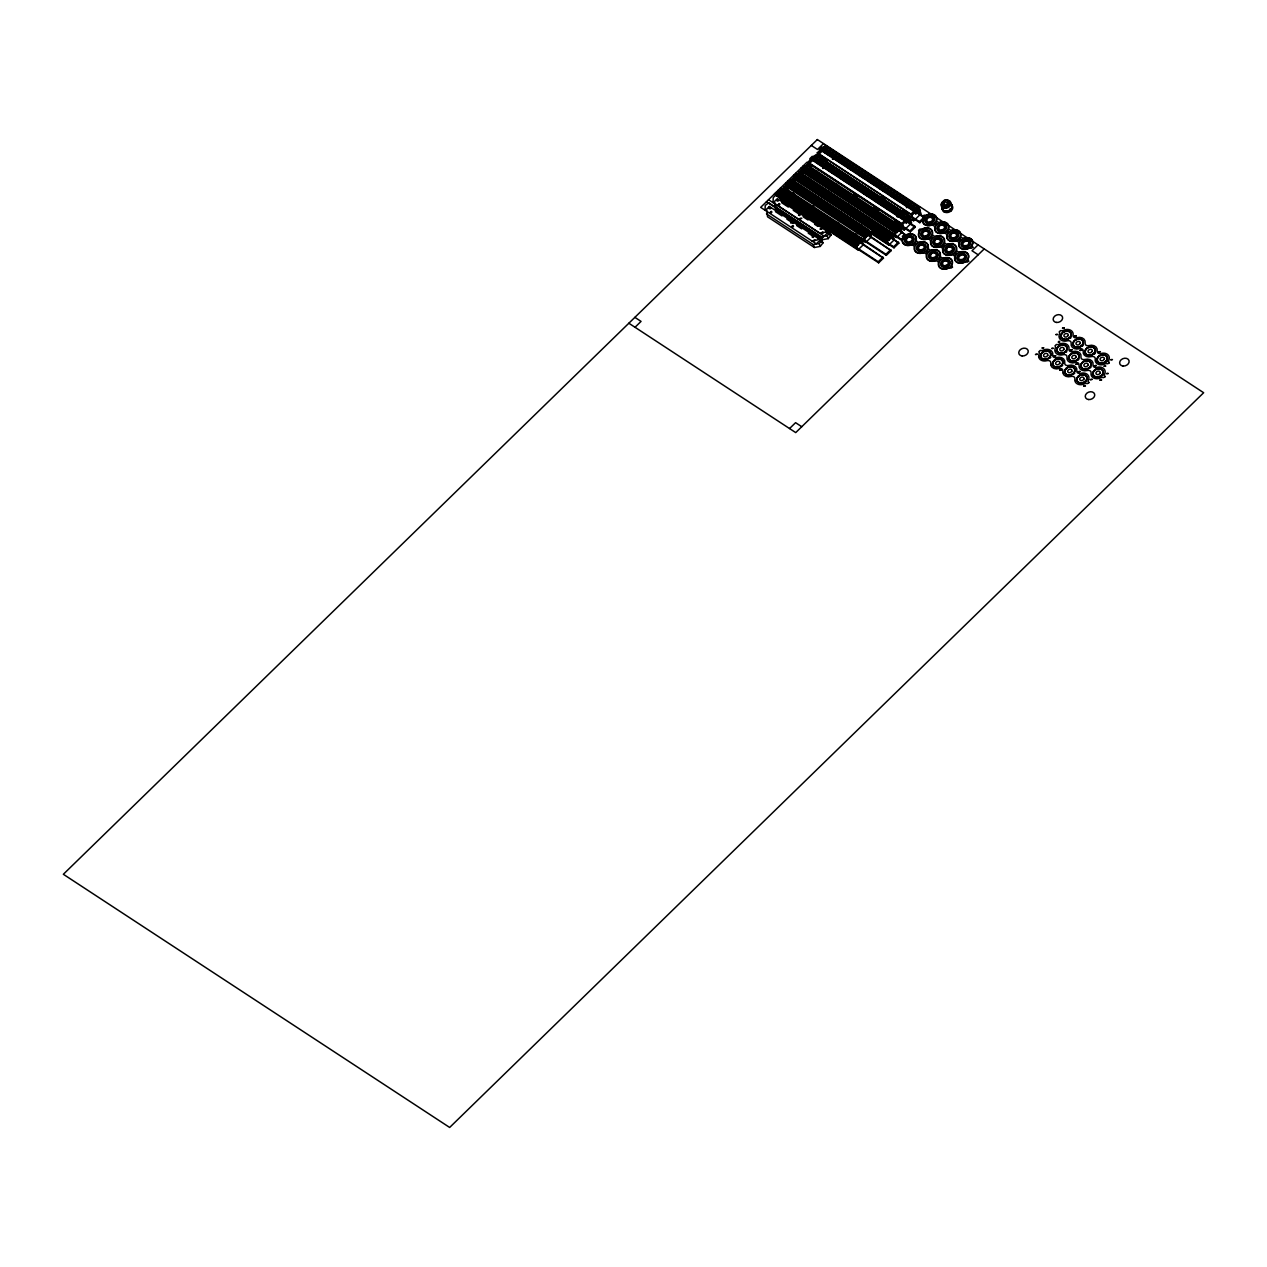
<?xml version="1.0" encoding="UTF-8"?>
<svg xmlns="http://www.w3.org/2000/svg" width="1267" height="1267" viewBox="0 0 1267 1267"><rect width="100%" height="100%" fill="white"/><g stroke="black" fill="none" stroke-linecap="round" stroke-linejoin="round"><path stroke-width="1.5" d="M800.76 185.758L802.059 186.914M802.106 186.835L800.855 185.536M804.83 213.474L806.145 214.661L804.941 213.284M808.441 178.267L809.756 179.423L808.504 178.045M812.527 205.967L813.842 207.17L812.638 205.792M822.188 199.996L820.873 198.729L822.14 200.075M826.987 162.588L825.625 161.4L826.939 162.667M830.17 230.071L831.485 231.275L830.281 229.897M837.867 222.58L839.182 223.784L837.915 222.422M840.94 212.096L842.238 213.252M842.286 213.173L840.987 211.874M845.722 174.688L847.021 175.828L845.818 174.466M848.621 204.605L849.919 205.745L848.684 204.383M847.797 241.617L849.112 242.821M849.143 242.741L847.892 241.443M856.302 197.066L857.616 198.254L856.413 196.876M855.478 234.078L856.793 235.329M856.84 235.25L855.589 233.952M862.368 226.334L861.053 225.051L862.32 226.413M865.804 187.754L867.119 189.005M867.166 188.926L865.915 187.627M881.103 238.418L882.418 239.574M882.45 239.495L881.167 238.212M885.902 201.01L887.201 202.166L885.997 200.788M888.785 230.879L890.099 232.083L888.864 230.721M896.482 223.388L897.796 224.592L896.593 223.214M905.968 214.091L907.299 215.327M907.33 215.247L906.079 213.949M765.062 210.227L765.236 205.428L768.689 202.815M823.027 242.821L820.256 246.416L814.396 247.493L767.549 216.8L766.63 209.103L769.338 206.458L821.871 240.888L823.027 242.821L819.733 240.682M831.009 235.044L828.238 238.639L822.378 239.701L775.531 209.007L774.612 201.31L777.336 198.666L829.869 233.096L831.009 235.044L826.084 231.813M775.531 209.007L775.657 205.808M822.758 167.877L824.659 167.434L823.059 168.479M906.443 207.155L908.36 206.949L906.554 207.677M782.468 191.444L860.135 243.153L782.879 192.521L784.273 188.672M790.165 183.953L867.832 235.662L790.576 185.014L791.97 181.165M885.681 238.053L888.991 240.223L890.97 238.291L798.258 177.523L799.667 173.674M801.425 170.411L896.688 232.732L898.667 230.8L805.955 170.031L807.348 166.183M812.575 160.371L905.303 221.139L906.174 223.467L908.17 221.535L815.457 160.766L816.851 156.918M822.077 151.106L914.79 211.874L915.677 214.218L917.672 212.286L824.96 151.517L826.353 147.669M859.739 242.076L861.544 239.305M867.42 234.585L869.225 231.813L871.221 237.056L865.789 242.345L863.809 237.103L865.155 235.773L787.9 185.14L786.538 186.455L788.533 191.966L807.76 204.573M890.97 238.291L892.38 234.443M898.667 230.8L900.061 226.951M908.17 221.535L908.328 218.89L815.615 158.122M917.672 212.286L917.831 209.625L825.118 148.873M946.956 202.087C950.757 199.315 945.926 203.116 948.809 202.926C949.284 204.082 948.682 202.023 947.764 201.279C948.476 199.046 940.557 199.806 944.564 202.609M635.02 327.282L641.054 321.406L634.878 317.352M823.518 143.599L817.484 149.474L811.308 145.42M828.301 228.852L825.767 232.067L819.907 233.144L773.06 202.451L773.234 197.636L780.773 190.018L784.067 192.172M869.32 235.519L891.16 250.628L886.346 255.332L784.035 188.276L783.624 187.231L788.454 182.527L791.764 184.681M891.857 237.753L898.857 243.121L894.027 247.825L791.717 180.785L791.321 179.724L796.151 175.02L799.445 177.19M899.554 230.261L906.538 235.63L901.724 240.334L799.414 173.278L799.018 172.233L803.832 167.529L807.142 169.699M807.998 164.916L807.602 163.855L812.432 159.151L812.828 160.212L807.998 164.916L811.308 167.07M902.785 202.894L821.935 149.902L822.331 150.947L817.5 155.651L817.104 154.606L826.464 146.022M778.35 192.647L783.782 187.358M786.047 185.156L791.479 179.866M793.728 177.649L799.16 172.36M801.425 170.158L806.857 164.868M809.122 162.667L816.36 155.619M818.625 153.402L825.862 146.354M861.623 243.011L883.479 258.12L878.649 262.823L776.338 195.767L781.169 191.064L780.773 190.018M784.035 188.276L788.85 183.572L788.454 182.527M791.717 180.785L796.547 176.081L796.151 175.02M799.414 173.278L804.228 168.59L803.832 167.529M778.35 192.885L858.155 245.085L857.474 243.264L780.203 192.632L778.857 193.962L780.836 199.204M888.991 240.223L888.31 238.402L795.581 177.649L794.235 178.964L796.214 184.459L822.616 201.77M896.688 232.732L895.991 230.911L803.278 170.158L801.916 171.473L803.912 176.968L808.853 180.215M782.879 192.521L780.9 194.453L780.203 192.632M790.576 185.014L788.581 186.962L787.9 185.14M798.258 177.523L796.278 179.455L795.581 177.649M805.955 170.031L803.959 171.964L803.278 170.158M766.456 213.901L813.303 244.61L819.163 243.533L821.871 240.888M774.454 206.125L821.285 236.818L827.161 235.741L829.869 233.096M855.621 243.28L861.037 237.99M863.302 235.789L868.734 230.499M857.474 243.264L856.112 244.594L858.092 249.837L863.524 244.547L861.544 239.051M886.457 238.418L891.873 233.128M894.138 230.927L899.57 225.637M901.835 223.435L909.072 216.372M911.337 214.171L918.575 207.123M905.303 221.139L902.199 224.402L906.538 220.854M914.79 211.874L911.622 214.962L913.808 220.727L921.046 213.68L919.066 208.184L826.654 147.621M888.31 238.402L886.948 239.732L888.927 244.974L894.359 239.685L892.364 234.189M895.991 230.911L894.645 232.241L896.624 237.483L902.056 232.194L900.061 226.698L807.649 166.135M878.649 262.823L878.253 261.762L883.083 257.074M886.346 255.332L885.95 254.271L890.764 249.567M894.027 247.825L893.631 246.78L898.461 242.076M901.724 240.334L901.328 239.289L906.143 234.585M914.742 226.207L915.138 227.252L910.308 231.956L909.912 230.911L914.742 226.207L811.355 158.47L807.76 162.461L902.152 224.37L904.305 229.992L911.543 222.944L909.563 217.433L817.152 156.886M924.245 216.958L924.641 218.003L919.81 222.707L919.414 221.646L924.245 216.958L917.641 212.618M944.612 203.464A2.217 1.71 -20.7 0 0 944.01 204.62C942.917 208.216 947.431 201.96 949.331 204.32C947.399 205.492 945.673 208.073 944.058 205.27A2.217 1.71 -20.7 0 0 946.892 206.03L948.207 204.747A2.217 1.71 -20.7 0 0 946.987 202.736M789.547 428.547L795.581 422.671L801.758 426.726M978.045 244.864L972.011 250.739L978.187 254.794M984.221 248.918L795.724 432.601L628.844 323.228M881.198 233.793L880.993 232.384L879.916 233.746M811.909 240.936L817.769 239.859L820.303 236.644M833.148 159.357L833.844 157.852L832.34 159.008M945.8 200.994L945.325 202.102M942.458 209.578L942.886 210.607L941.967 208.263M822.22 150.646L819.321 149.443L821.76 147.067L918.496 210.465L916.057 212.84L914.014 210.813M812.717 159.911L809.819 158.708L812.258 156.332L908.993 219.729L906.554 222.105L904.511 220.078M917.498 209.023L920.396 210.227L919.62 212.365L916.722 211.161M908.011 218.288L910.894 219.492L910.118 221.614L907.235 220.41M776.338 195.767L775.942 194.722L776.671 195.023M941.777 206.917L941.634 206.838A5.1 3.944 -20.7 0 0 941.919 207.63L942.49 209.134M910.72 214.519L918.86 206.569M826.163 146.307L918.559 206.869M826.005 149.094L917.15 208.849M824.548 150.44L917.26 211.209M825.229 151.232L916.374 210.971M906.095 205.048L914.346 210.465M822.568 150.836L913.713 210.575M822.331 150.947L828.935 155.271M835.539 159.594L840.48 162.841M847.085 167.165L852.042 170.411M858.63 174.735L863.587 177.982M868.529 181.229L873.486 184.475M880.09 188.799L885.031 192.046M891.635 196.369L899.887 201.786M918.037 213.68L924.641 218.003M818.625 153.655L911.021 214.218M817.104 154.606L827.003 161.083M881.468 196.781L884.762 198.935M902.912 210.845L907.869 214.075M912.826 217.322L919.414 221.646M911.559 217.29L919.81 222.707M816.661 155.572L909.072 216.134M826.052 163.459L834.304 168.875M837.598 171.029L855.748 182.923M860.705 186.17L867.309 190.493M870.603 192.663L903.609 214.297M906.903 216.451L913.507 220.775L911.321 215.01M816.502 158.359L907.647 218.098M815.045 159.705L907.758 220.458M815.726 160.497L906.887 220.236M813.066 160.085L904.21 219.825M817.785 163.459L822.726 166.69M829.331 171.029L834.288 174.26M840.876 178.599L849.128 184M862.336 192.647L867.293 195.894M873.882 200.218L882.133 205.634M885.443 207.788L888.737 209.958M898.636 216.451L903.593 219.682M908.534 222.929L915.138 227.252M809.122 162.92L901.534 223.483M807.602 163.855L810.912 166.025M853.815 194.136L857.11 196.306M873.612 207.123L878.569 210.37M895.072 221.171L909.912 230.911M900.409 225.478L910.308 231.956M807.158 164.821L899.57 225.383M816.55 172.724L811.593 169.477L809.423 163.696M819.844 174.878L849.555 194.358M854.496 197.589L904.004 230.04L901.819 224.259M806.113 167.387L898.826 228.139M803.23 165.898L899.032 228.678M805.543 168.954L898.255 229.723M899.95 231.307L906.538 235.63M801.235 167.83L897.036 230.61M801.932 171.726L894.328 232.289L896.323 237.531L879.821 226.714M799.477 172.312L891.873 232.875M799.018 172.233L901.328 239.289M812.163 182.385L841.858 201.849M845.168 204.003L874.863 223.467M798.432 174.878L891.144 235.646M795.533 173.389L891.334 236.169M797.862 176.446L890.574 237.214M892.253 238.798L898.857 243.121M793.554 175.321L889.355 238.101M802.898 183.794L806.208 185.964M826.068 198.998L832.704 203.338M837.661 206.584L840.971 208.754M849.254 214.186L854.227 217.433M860.847 221.773L865.804 225.035M872.44 229.375L877.398 232.621M793.744 177.903L886.14 238.465M794.235 179.217L886.647 239.78L888.626 245.022L837.471 211.51M791.78 179.819L868.734 230.246M791.321 179.724L893.631 246.78M825.926 203.939L834.177 209.34M790.735 182.369L868.006 233.001M787.836 180.88L868.196 233.54L866.216 235.472L785.857 182.812M869.716 236.565L891.16 250.628M786.047 185.394L865.852 237.594L865.155 235.773M786.538 186.708L863.492 237.151L865.488 242.393L859.074 238.196M783.624 187.231L885.95 254.271M812.575 207.725L818.989 211.922M822.188 214.028L827.003 217.18M828.602 218.225L855.858 236.09M783.054 189.86L860.309 240.508M780.155 188.371L860.499 241.031L858.519 242.963L778.16 190.303M781.169 191.064L784.463 193.233M862.019 244.056L883.479 258.12M776.513 191.919L832.134 228.377L816.296 243.818L760.675 207.36L806.968 162.239L902.769 225.035L886.536 240.857L872.044 231.354L856.46 246.542L775.151 193.249M777.004 195.197L828 228.614M775.942 194.722L878.253 261.762M774.39 193.978L830.028 230.436M781.755 202.752L788.327 207.059M793.253 210.29L799.825 214.598M803.104 216.752L808.029 219.983M814.602 224.275L817.88 226.429M827.43 233.176L830.709 235.329M768.515 199.711L824.136 236.169M769.006 202.989L820.002 236.406M766.408 201.77L822.03 238.228M775.404 211.621L781.977 215.928M786.902 219.159L793.475 223.467M796.753 225.605L801.678 228.836M808.251 233.144L811.529 235.298M825.704 148.857L823.661 146.829L822.885 148.968L824.928 150.995M816.201 158.122L814.158 156.094L813.382 158.217L815.425 160.26M943.978 204.684C940.51 205.555 945.8 202.894 944.058 205.27M951.279 208.897L950.773 211.177L949.965 208.865M948.207 204.747L948.619 205.84M946.892 206.03L947.304 207.123M943.487 210.496L943.978 211.811M869.225 231.56L871.205 236.802M818.91 154.194L821.095 159.975M818.925 154.447L821.095 160.212M809.407 163.459L811.593 169.224M827.161 235.741L828.238 238.639M821.285 236.818L822.378 239.701M819.163 243.533L820.256 246.416M813.303 244.61L814.396 247.493M769.338 206.458L770.178 208.691M949.569 203.116A5.1 3.944 -20.7 0 1 951.469 208.279A5.1 3.944 -20.7 0 1 944.865 210.908A5.1 3.944 -20.7 0 1 942.6 205.887M949.648 202.942A5.321 4.118 -20.7 0 1 951.66 208.342A5.321 4.118 -20.7 0 1 944.739 211.066A5.321 4.118 -20.7 0 1 942.442 205.792M950.852 204.557A5.321 4.118 -20.7 0 1 951.865 210.1A5.321 4.118 -20.7 0 1 944.992 212.302A5.321 4.118 -20.7 0 1 942.933 207.107M910.023 241.728C914.061 240.603 912.097 235.995 908.376 237.293C905.541 238.117 905.541 243.454 910.023 241.728M922.075 249.615C926.177 248.459 924.039 243.882 920.428 245.196C917.482 246.194 917.656 251.309 922.075 249.615M926.24 235.741C930.326 234.664 928.046 229.802 924.593 231.37C921.6 232.241 921.869 237.483 926.24 235.741M930.406 221.868C934.523 220.775 932.259 215.96 928.774 217.56C925.813 218.32 926.066 223.594 930.406 221.868M934.127 257.518C937.96 256.377 936.329 252.212 932.655 252.751C929.788 254.144 929.44 259.07 934.127 257.518M938.293 243.644C943.234 241.649 938.879 237.357 935.094 239.748A3.896 3.025 -20.7 0 1 941.27 240.413A3.896 3.025 -20.7 0 1 936.424 244.721A3.896 3.025 -20.7 0 1 934.998 239.685C934.302 242.377 934.698 244.864 938.293 243.644M942.458 229.77C947.241 227.822 943.329 223.356 939.243 225.874A3.896 3.025 -20.7 0 1 945.435 226.54A3.896 3.025 -20.7 0 1 940.573 230.847A3.896 3.025 -20.7 0 1 939.148 225.811C938.514 228.377 938.704 231.022 942.458 229.77M946.196 265.421C951.137 263.267 946.687 259.228 942.981 261.525A3.896 3.025 -20.7 0 1 949.157 262.19A3.896 3.025 -20.7 0 1 944.311 266.498A3.896 3.025 -20.7 0 1 942.886 261.461C942.22 263.995 942.505 266.672 946.196 265.421M950.345 251.547C955.286 249.346 950.899 245.307 947.146 247.651A3.896 3.025 -20.7 0 1 953.322 248.316A3.896 3.025 -20.7 0 1 948.476 252.624A3.896 3.025 -20.7 0 1 947.051 247.588C946.401 250.09 946.56 252.798 950.345 251.547M954.51 237.673C959.293 235.694 955.366 231.418 951.295 233.777A3.896 3.025 -20.7 0 1 957.488 234.443A3.896 3.025 -20.7 0 1 952.626 238.75A3.896 3.025 -20.7 0 1 951.2 233.714C950.456 236.264 950.852 238.94 954.51 237.673M962.397 259.434C964.884 259.402 963.633 257.502 965.248 256.203A3.896 3.025 -20.7 0 1 960.529 260.527A3.896 3.025 -20.7 0 1 959.103 255.491A3.896 3.025 -20.7 0 1 965.375 256.219C960.909 251.61 954.431 260.875 962.397 259.434M966.563 245.56C969.002 245.513 967.814 243.628 969.413 242.33A3.896 3.025 -20.7 0 1 964.678 246.637A3.896 3.025 -20.7 0 1 963.253 241.601A3.896 3.025 -20.7 0 1 969.54 242.345C965.28 237.784 958.39 246.859 966.563 245.56M952.467 267.179L950.915 268.161A3.373 2.613 -20.7 0 0 948.064 268.382A7.269 5.622 -20.7 0 1 941.048 268.509A7.269 5.622 -20.7 0 1 938.451 263.488A3.373 2.613 -20.7 0 0 934.634 260.986A7.269 5.622 -20.7 0 1 926.399 255.601A3.373 2.613 -20.7 0 0 922.582 253.099A7.269 5.622 -20.7 0 1 914.346 247.698A3.373 2.613 -20.7 0 0 910.53 245.196A7.269 5.622 -20.7 0 1 903.862 244.151A7.269 5.622 -20.7 0 1 902.642 238.624A3.373 2.613 -20.7 0 0 902.373 236.343L903.767 234.965A3.373 2.613 -20.7 0 0 906.618 234.712A7.269 5.622 -20.7 0 1 913.681 234.538A7.269 5.622 -20.7 0 1 916.294 239.574A3.373 2.613 -20.7 0 0 920.111 242.076A7.269 5.622 -20.7 0 1 928.347 247.477A3.373 2.613 -20.7 0 0 932.164 249.979A7.269 5.622 -20.7 0 1 940.399 255.38A3.373 2.613 -20.7 0 0 944.216 257.882A7.269 5.622 -20.7 0 1 950.915 258.943A7.269 5.622 -20.7 0 1 952.071 264.502A3.373 2.613 -20.7 0 0 952.325 266.799L952.467 267.242M968.685 261.208L967.133 262.174A3.373 2.613 -20.7 0 0 964.282 262.412A7.269 5.622 -20.7 0 1 957.25 262.538A7.269 5.622 -20.7 0 1 954.669 257.518A3.373 2.613 -20.7 0 0 950.852 255.015A7.269 5.622 -20.7 0 1 942.616 249.615A3.373 2.613 -20.7 0 0 938.799 247.113A7.269 5.622 -20.7 0 1 930.564 241.728A3.373 2.613 -20.7 0 0 926.747 239.225A7.269 5.622 -20.7 0 1 920.08 238.164A7.269 5.622 -20.7 0 1 918.86 232.637A3.373 2.613 -20.7 0 0 918.575 230.356L919.969 228.994A3.373 2.613 -20.7 0 0 922.835 228.741A7.269 5.622 -20.7 0 1 929.883 228.567A7.269 5.622 -20.7 0 1 932.512 233.603A3.373 2.613 -20.7 0 0 936.329 236.105A7.269 5.622 -20.7 0 1 944.564 241.506A3.373 2.613 -20.7 0 0 948.381 243.993A7.269 5.622 -20.7 0 1 956.617 249.393A3.373 2.613 -20.7 0 0 960.434 251.895A7.269 5.622 -20.7 0 1 967.117 252.972A7.269 5.622 -20.7 0 1 968.289 258.531A3.373 2.613 -20.7 0 0 968.542 260.812L968.685 261.208M972.85 247.334L971.282 248.3A3.373 2.613 -20.7 0 0 968.431 248.538A7.269 5.622 -20.7 0 1 961.415 248.665A7.269 5.622 -20.7 0 1 958.818 243.644A3.373 2.613 -20.7 0 0 955.001 241.142A7.269 5.622 -20.7 0 1 946.766 235.741A3.373 2.613 -20.7 0 0 942.949 233.239A7.269 5.622 -20.7 0 1 934.713 227.838A3.373 2.613 -20.7 0 0 930.897 225.336A7.269 5.622 -20.7 0 1 924.229 224.291A7.269 5.622 -20.7 0 1 923.025 218.763A3.373 2.613 -20.7 0 0 922.74 216.483L924.134 215.121A3.373 2.613 -20.7 0 0 926.985 214.867A7.269 5.622 -20.7 0 1 934.048 214.693A7.269 5.622 -20.7 0 1 936.661 219.729A3.373 2.613 -20.7 0 0 940.478 222.232A7.269 5.622 -20.7 0 1 948.714 227.617A3.373 2.613 -20.7 0 0 952.531 230.119A7.269 5.622 -20.7 0 1 960.766 235.519A3.373 2.613 -20.7 0 0 964.583 238.022A7.269 5.622 -20.7 0 1 971.282 239.099A7.269 5.622 -20.7 0 1 972.438 244.658A3.373 2.613 -20.7 0 0 972.692 246.938L972.85 247.334M1088.891 382.65L1087.339 383.616A3.373 2.613 -20.7 0 0 1084.489 383.838A7.269 5.622 -20.7 0 1 1077.457 383.98A7.269 5.622 -20.7 0 1 1074.875 378.96A3.373 2.613 -20.7 0 0 1071.058 376.457A7.269 5.622 -20.7 0 1 1062.823 371.057A3.373 2.613 -20.7 0 0 1059.006 368.554A7.269 5.622 -20.7 0 1 1050.771 363.154A3.373 2.613 -20.7 0 0 1046.954 360.652A7.269 5.622 -20.7 0 1 1040.286 359.606A7.269 5.622 -20.7 0 1 1039.067 354.079A3.373 2.613 -20.7 0 0 1038.797 351.798L1040.191 350.436A3.373 2.613 -20.7 0 0 1043.042 350.183A7.269 5.622 -20.7 0 1 1050.09 350.009A7.269 5.622 -20.7 0 1 1052.719 355.045A3.373 2.613 -20.7 0 0 1056.535 357.547A7.269 5.622 -20.7 0 1 1064.771 362.932A3.373 2.613 -20.7 0 0 1068.588 365.434A7.269 5.622 -20.7 0 1 1076.823 370.835A3.373 2.613 -20.7 0 0 1080.64 373.337A7.269 5.622 -20.7 0 1 1087.324 374.399A7.269 5.622 -20.7 0 1 1088.496 379.973A3.373 2.613 -20.7 0 0 1088.749 382.254L1088.891 382.713M1105.109 376.663L1103.557 377.645A3.373 2.613 -20.7 0 0 1100.69 377.867A7.269 5.622 -20.7 0 1 1093.674 377.994A7.269 5.622 -20.7 0 1 1091.077 372.973A3.373 2.613 -20.7 0 0 1087.26 370.487A7.269 5.622 -20.7 0 1 1079.025 365.086A3.373 2.613 -20.7 0 0 1075.208 362.584A7.269 5.622 -20.7 0 1 1066.972 357.183A3.373 2.613 -20.7 0 0 1063.156 354.681A7.269 5.622 -20.7 0 1 1056.488 353.636A7.269 5.622 -20.7 0 1 1055.284 348.108A3.373 2.613 -20.7 0 0 1054.999 345.828L1056.393 344.45A3.373 2.613 -20.7 0 0 1059.26 344.212A7.269 5.622 -20.7 0 1 1066.307 344.022A7.269 5.622 -20.7 0 1 1068.936 349.058A3.373 2.613 -20.7 0 0 1072.753 351.561A7.269 5.622 -20.7 0 1 1080.989 356.961A3.373 2.613 -20.7 0 0 1084.805 359.464A7.269 5.622 -20.7 0 1 1093.041 364.864A3.373 2.613 -20.7 0 0 1096.858 367.367A7.269 5.622 -20.7 0 1 1103.541 368.428A7.269 5.622 -20.7 0 1 1104.713 373.987A3.373 2.613 -20.7 0 0 1104.951 376.283L1105.109 376.727M1109.258 362.79L1107.706 363.772A3.373 2.613 -20.7 0 0 1104.856 363.993A7.269 5.622 -20.7 0 1 1097.84 364.12A7.269 5.622 -20.7 0 1 1095.242 359.099A3.373 2.613 -20.7 0 0 1091.425 356.597A7.269 5.622 -20.7 0 1 1083.19 351.212A3.373 2.613 -20.7 0 0 1079.373 348.71A7.269 5.622 -20.7 0 1 1071.138 343.309A3.373 2.613 -20.7 0 0 1067.321 340.807A7.269 5.622 -20.7 0 1 1060.653 339.762A7.269 5.622 -20.7 0 1 1059.45 334.235A3.373 2.613 -20.7 0 0 1059.164 331.954L1060.558 330.576A3.373 2.613 -20.7 0 0 1063.409 330.323A7.269 5.622 -20.7 0 1 1070.472 330.149A7.269 5.622 -20.7 0 1 1073.086 335.185A3.373 2.613 -20.7 0 0 1076.902 337.687A7.269 5.622 -20.7 0 1 1085.138 343.088A3.373 2.613 -20.7 0 0 1088.955 345.59A7.269 5.622 -20.7 0 1 1097.19 350.991A3.373 2.613 -20.7 0 0 1101.007 353.493A7.269 5.622 -20.7 0 1 1107.706 354.554A7.269 5.622 -20.7 0 1 1108.863 360.113A3.373 2.613 -20.7 0 0 1109.116 362.41L1109.258 362.853M941.729 202.799C944.992 205.206 943.804 200.915 941.729 202.752M942.268 204.24L943.218 203.749L942.331 204.256M1046.241 350.595L1047.967 350.389L1046.241 350.531M1058.293 358.498L1060.004 358.213L1058.309 358.434M1062.459 344.624L1064.169 344.339L1062.459 344.624M1066.608 330.75L1068.334 330.465L1066.608 330.75M1070.346 366.401L1072.056 366.115L1070.346 366.401M1074.511 352.527L1076.221 352.242L1074.511 352.527M1078.66 338.637L1080.387 338.368L1078.66 338.637M1082.398 374.288L1084.124 374.018L1082.398 374.288M1086.563 360.414L1088.274 360.129L1086.563 360.414M1090.713 346.54L1092.439 346.255L1090.729 346.477M1098.616 368.317L1100.326 368.032L1098.616 368.254M1102.765 354.443L1104.491 354.158L1102.781 354.38M914.014 243.787C917.039 246.97 916.659 239.811 914.03 243.644M926.066 251.69C928.917 254.92 929.012 247.809 926.098 251.547M930.231 237.816C933.13 240.999 933.177 233.904 930.247 237.658M934.381 223.942C937.517 227.062 937.057 219.951 934.397 223.863M938.118 259.592C940.89 262.855 941.207 255.649 938.15 259.434M942.284 245.719C945.182 248.95 945.166 241.696 942.284 245.64M946.433 231.845C949.743 234.902 948.761 227.854 946.449 231.766M954.336 253.622C957.377 256.805 956.933 249.662 954.336 253.543M958.486 239.732C961.811 242.789 960.893 235.741 958.501 239.669M785.366 200.629L786.68 201.896L785.429 200.534M793.047 193.138L794.361 194.405L793.047 193.138M816.122 170.649L817.437 171.932L816.122 170.649M828.523 191.317L829.837 192.584L828.602 191.222M836.204 183.81L837.535 185.093L836.204 183.81M868.703 217.639L870.017 218.922L868.766 217.544M876.384 210.148L877.698 211.415L876.384 210.148M768.974 208.532L770.779 208.326L769.006 208.374M770.352 212.207C772.553 214.44 772.078 209.403 770.352 212.207M776.956 200.74L778.762 200.534L776.972 200.661M778.35 204.415C780.551 206.648 780.108 201.627 778.35 204.415M789.008 196.496C791.606 198.776 790.64 193.55 789.008 196.496M790.196 199.616C792.366 202.102 792.413 196.528 790.196 199.616M790.608 222.707L792.413 222.501L790.608 222.628M791.986 226.381C794.266 228.598 793.665 223.53 791.986 226.381M796.705 189.005C798.859 191.46 798.859 186.027 796.705 189.005M797.877 192.125C799.952 194.58 800.158 189.306 797.893 192.046M798.59 214.915C800.538 217.275 800.744 212.032 798.59 214.915M799.984 218.589L801.789 218.399L800 218.51M804.387 181.498C806.683 183.953 806.319 178.568 804.387 181.498M805.574 184.634C807.76 187.104 807.649 181.593 805.574 184.634M812.084 174.007C814.127 176.477 814.364 171.124 812.099 173.927M813.256 177.142C815.441 179.566 815.505 174.149 813.256 177.142M812.242 236.881C814.364 239.178 813.984 234.062 812.242 236.881M817.199 152.943L911.654 215.121L916.041 211.605L820.842 149.221L817.199 152.943M813.62 240.556L815.425 240.366L813.636 240.477M821.586 164.758C823.534 167.276 823.93 161.875 821.602 164.662M820.224 229.089L822.03 228.899L820.24 229.01M821.618 232.764C823.867 234.965 823.376 229.976 821.618 232.764M831.073 155.493C833.179 157.9 833.243 152.816 831.12 155.334M845.247 233.35C847.861 235.63 846.879 230.404 845.247 233.35M846.435 236.486C849.033 238.782 848.082 233.524 846.435 236.486M852.944 225.859C855.098 228.329 855.114 222.913 852.944 225.859M854.132 228.994C856.492 231.386 856.001 226.017 854.132 228.994M878.554 230.119C881.008 232.399 880.343 227.316 878.601 229.945M886.251 222.628C888.357 225.13 888.515 219.603 886.251 222.628M887.438 225.748C889.767 228.123 889.291 222.897 887.454 225.669M895.753 213.363C898.271 215.643 897.543 210.401 895.753 213.363M896.941 216.483C899.348 218.858 898.794 213.426 896.941 216.483M905.256 204.098C907.061 206.695 907.869 201.136 905.272 204.019M910.498 216.784L907.568 219.856L812.385 157.472L816.027 154.669L910.498 216.784M919.985 207.535L917.07 210.591L821.871 148.223L825.53 145.404L919.985 207.535M1035.535 354.491L1037.245 354.237L1035.535 354.491M1042.155 348.045L1043.881 347.855L1042.171 347.966M1048.87 357.832L1050.596 357.579L1048.87 357.832M1051.753 348.52L1053.463 348.33L1051.784 348.377M1054.207 355.932L1055.934 355.758L1054.223 355.869M1055.902 334.646L1057.628 334.456L1055.934 334.488M1058.373 342.058C1060.732 344.07 1059.624 339.398 1058.373 342.058M1059.64 370.297L1061.366 370.107L1059.671 370.138M1062.522 328.185L1064.248 327.931L1062.522 328.185M1060.922 365.735L1062.649 365.545L1060.954 365.593M1065.088 351.862L1066.814 351.672L1065.119 351.719M1069.237 337.988L1070.963 337.798L1069.285 337.846M1070.425 349.961L1072.135 349.708L1070.425 349.961M1074.574 336.088L1076.301 335.834L1074.574 336.088M1072.975 373.638L1074.701 373.448L1073.006 373.496M1075.857 364.31L1077.568 364.057L1075.857 364.31M1077.14 359.765L1078.866 359.575L1077.172 359.622M1078.312 371.738L1080.038 371.484L1078.312 371.738M1080.007 350.436L1081.733 350.183L1080.007 350.436M1081.305 345.891L1083.016 345.622L1081.305 345.812M1083.744 386.087L1085.471 385.897L1083.776 385.944M1085.027 381.541L1086.753 381.351L1085.059 381.383M1089.192 367.668L1090.919 367.478L1089.208 367.588M1090.364 379.641L1092.091 379.371L1090.364 379.641M1093.358 353.778L1095.068 353.604L1093.358 353.715M1094.53 365.767L1096.24 365.498L1094.53 365.767M1098.679 351.878L1100.405 351.703L1098.727 351.735M1099.962 380.116L1101.688 379.926L1099.962 380.037M1101.245 375.555L1102.971 375.38L1101.261 375.491M1104.111 366.242L1105.838 366.052L1104.127 366.163M1105.41 361.681L1107.12 361.491L1105.41 361.618M1106.582 373.654L1108.308 373.48L1106.614 373.512M1110.747 359.78L1112.458 359.59L1110.779 359.638M1039.447 357.183L1041.173 357.025L1039.494 357.041M1051.499 365.086L1053.225 364.864L1051.499 365.086M1055.664 351.212L1057.391 350.975L1055.664 351.212M1059.83 337.339C1062.047 339.413 1061.35 334.631 1059.83 337.339M1063.551 372.989L1065.278 372.751L1063.567 372.91M1067.717 359.115L1069.443 358.941L1067.733 359.036M1071.882 345.242L1073.592 345.067L1071.898 345.162M1075.604 380.892L1077.33 380.718L1075.62 380.813M1079.769 367.018L1081.495 366.844L1079.785 366.939M1083.934 353.129C1086.152 355.219 1085.502 350.421 1083.934 353.129M1091.821 374.905C1094.086 376.948 1093.31 372.292 1091.821 374.905M1095.987 361.032C1098.362 363.011 1097.301 358.403 1095.987 361.032M781.596 188.577L780.82 190.699L861.18 243.375L861.956 241.237L781.596 188.577M789.293 181.086L788.517 183.208L868.877 235.868L869.653 233.746L789.293 181.086M796.991 173.595L796.214 175.717L892.016 238.513L892.792 236.375L796.991 173.595M804.672 166.088L803.896 168.226L899.713 231.006L900.473 228.884L804.672 166.088M817.342 139.544L63.35 874.278L449.658 1127.456L1203.65 392.722L817.342 139.544M1047.761 355.425L1046.447 356.708A2.217 1.71 -20.7 0 1 1043.565 355.663A2.217 1.71 -20.7 0 1 1045.924 353.366A2.217 1.71 -20.7 0 1 1047.761 355.425M1068.129 335.565L1066.814 336.848A2.217 1.71 -20.7 0 1 1063.947 335.818A2.217 1.71 -20.7 0 1 1066.307 333.522A2.217 1.71 -20.7 0 1 1068.129 335.565M1063.979 349.439L1062.665 350.721A2.217 1.71 -20.7 0 1 1059.782 349.692A2.217 1.71 -20.7 0 1 1062.142 347.396A2.217 1.71 -20.7 0 1 1063.979 349.439M1059.814 363.312L1058.499 364.595A2.217 1.71 -20.7 0 1 1055.633 363.566A2.217 1.71 -20.7 0 1 1057.977 361.269A2.217 1.71 -20.7 0 1 1059.814 363.312M1080.181 343.468L1078.866 344.751A2.217 1.71 -20.7 0 1 1076 343.705A2.217 1.71 -20.7 0 1 1078.36 341.409A2.217 1.71 -20.7 0 1 1080.181 343.468M1076.031 357.342L1074.717 358.624A2.217 1.71 -20.7 0 1 1071.834 357.595A2.217 1.71 -20.7 0 1 1074.194 355.298A2.217 1.71 -20.7 0 1 1076.031 357.342M1071.866 371.215L1070.552 372.498A2.217 1.71 -20.7 0 1 1067.685 371.469A2.217 1.71 -20.7 0 1 1070.029 369.172A2.217 1.71 -20.7 0 1 1071.866 371.215M1092.249 351.371L1090.935 352.654A2.217 1.71 -20.7 0 1 1088.052 351.608A2.217 1.71 -20.7 0 1 1090.412 349.312A2.217 1.71 -20.7 0 1 1092.249 351.371M1088.084 365.244L1086.769 366.527A2.217 1.71 -20.7 0 1 1083.887 365.482A2.217 1.71 -20.7 0 1 1086.247 363.186A2.217 1.71 -20.7 0 1 1088.084 365.244M1083.918 379.118L1082.604 380.401A2.217 1.71 -20.7 0 1 1079.737 379.356A2.217 1.71 -20.7 0 1 1082.081 377.059A2.217 1.71 -20.7 0 1 1083.918 379.118M1104.301 359.258L1102.987 360.541A2.217 1.71 -20.7 0 1 1100.104 359.511A2.217 1.71 -20.7 0 1 1102.464 357.215A2.217 1.71 -20.7 0 1 1104.301 359.258M1100.136 373.147L1098.822 374.414A2.217 1.71 -20.7 0 1 1095.939 373.385A2.217 1.71 -20.7 0 1 1098.299 371.088A2.217 1.71 -20.7 0 1 1100.136 373.147M927.127 218.019L927.08 218.051A3.896 3.025 -20.7 0 0 928.521 222.944A3.896 3.025 -20.7 0 0 933.383 218.653A3.896 3.025 -20.7 0 0 927.096 217.908M930.928 253.622L930.865 253.669A3.896 3.025 -20.7 0 0 932.259 258.595A3.896 3.025 -20.7 0 0 937.105 254.303A3.896 3.025 -20.7 0 0 930.833 253.558M855.811 244.642L778.857 194.199L780.836 199.457L857.791 249.884L855.811 244.642M952.277 239.701A5.1 3.944 -20.7 0 0 958.612 234.078A5.1 3.944 -20.7 0 0 950.408 233.112A5.1 3.944 -20.7 0 0 952.277 239.701M964.33 247.603A5.1 3.944 -20.7 0 0 970.68 241.981A5.1 3.944 -20.7 0 0 962.461 241.015A5.1 3.944 -20.7 0 0 964.33 247.603M940.225 231.798A5.1 3.944 -20.7 0 0 946.56 226.175A5.1 3.944 -20.7 0 0 938.356 225.225A5.1 3.944 -20.7 0 0 940.225 231.798M928.173 223.895A5.1 3.944 -20.7 0 0 934.508 218.272A5.1 3.944 -20.7 0 0 926.304 217.322A5.1 3.944 -20.7 0 0 928.173 223.895M924.007 237.784A5.1 3.944 -20.7 0 0 930.358 232.162A5.1 3.944 -20.7 0 0 922.154 231.196A5.1 3.944 -20.7 0 0 924.007 237.784M924.372 236.818A3.896 3.025 -20.7 0 0 929.218 232.526A3.896 3.025 -20.7 0 0 922.93 231.782A3.896 3.025 -20.7 0 0 924.372 236.818M936.075 245.671A5.1 3.944 -20.7 0 0 942.41 240.049A5.1 3.944 -20.7 0 0 934.207 239.099A5.1 3.944 -20.7 0 0 936.075 245.671M960.18 261.477A5.1 3.944 -20.7 0 0 966.515 255.855A5.1 3.944 -20.7 0 0 958.311 254.889A5.1 3.944 -20.7 0 0 960.18 261.477M948.128 253.574A5.1 3.944 -20.7 0 0 954.463 247.952A5.1 3.944 -20.7 0 0 946.259 247.002A5.1 3.944 -20.7 0 0 948.128 253.574M931.91 259.545A5.1 3.944 -20.7 0 0 938.245 253.938A5.1 3.944 -20.7 0 0 930.041 252.972A5.1 3.944 -20.7 0 0 931.91 259.545M943.963 267.448A5.1 3.944 -20.7 0 0 950.298 261.826A5.1 3.944 -20.7 0 0 942.094 260.875A5.1 3.944 -20.7 0 0 943.963 267.448M920.206 250.692A3.896 3.025 -20.7 0 0 925.053 246.4A3.896 3.025 -20.7 0 0 918.781 245.655A3.896 3.025 -20.7 0 0 920.206 250.692M919.858 251.658A5.1 3.944 -20.7 0 0 926.193 246.036A5.1 3.944 -20.7 0 0 917.989 245.069A5.1 3.944 -20.7 0 0 919.858 251.658M908.154 242.805A3.896 3.025 -20.7 0 0 913 238.497A3.896 3.025 -20.7 0 0 906.729 237.768A3.896 3.025 -20.7 0 0 908.154 242.805M907.806 243.755A5.1 3.944 -20.7 0 0 914.141 238.133A5.1 3.944 -20.7 0 0 905.937 237.167A5.1 3.944 -20.7 0 0 907.806 243.755M907.22 245.339A7.095 5.48 -20.7 0 0 916.041 237.531A7.095 5.48 -20.7 0 0 904.622 236.185A7.095 5.48 -20.7 0 0 907.22 245.339M939.639 233.397A7.095 5.48 -20.7 0 0 948.46 225.574A7.095 5.48 -20.7 0 0 937.042 224.243A7.095 5.48 -20.7 0 0 939.639 233.397M943.377 269.047A7.095 5.48 -20.7 0 0 952.198 261.224A7.095 5.48 -20.7 0 0 940.779 259.893A7.095 5.48 -20.7 0 0 943.377 269.047M927.587 225.494A7.095 5.48 -20.7 0 0 936.408 217.671A7.095 5.48 -20.7 0 0 924.989 216.34A7.095 5.48 -20.7 0 0 927.587 225.494M919.272 253.242A7.095 5.48 -20.7 0 0 928.093 245.418A7.095 5.48 -20.7 0 0 916.674 244.088A7.095 5.48 -20.7 0 0 919.272 253.242M963.744 249.187A7.095 5.48 -20.7 0 0 972.565 241.364A7.095 5.48 -20.7 0 0 961.162 240.033A7.095 5.48 -20.7 0 0 963.744 249.187M923.437 239.368A7.095 5.48 -20.7 0 0 932.259 231.544A7.095 5.48 -20.7 0 0 920.84 230.214A7.095 5.48 -20.7 0 0 923.437 239.368M959.594 263.061A7.095 5.48 -20.7 0 0 968.416 255.253A7.095 5.48 -20.7 0 0 956.997 253.907A7.095 5.48 -20.7 0 0 959.594 263.061M947.542 255.174A7.095 5.48 -20.7 0 0 956.363 247.35A7.095 5.48 -20.7 0 0 944.944 246.02A7.095 5.48 -20.7 0 0 947.542 255.174M931.324 261.145A7.095 5.48 -20.7 0 0 940.146 253.321A7.095 5.48 -20.7 0 0 928.727 251.99A7.095 5.48 -20.7 0 0 931.324 261.145M951.691 241.284A7.095 5.48 -20.7 0 0 960.513 233.476A7.095 5.48 -20.7 0 0 949.11 232.13A7.095 5.48 -20.7 0 0 951.691 241.284M935.489 247.271A7.095 5.48 -20.7 0 0 944.311 239.447A7.095 5.48 -20.7 0 0 932.892 238.117A7.095 5.48 -20.7 0 0 935.489 247.271M1123.005 366.036A4.878 3.769 -20.7 0 0 1129.024 360.62A4.878 3.769 -20.7 0 0 1121.152 359.749A4.878 3.769 -20.7 0 0 1123.005 366.036M1088.606 399.548A4.878 3.769 -20.7 0 0 1094.625 394.132A4.878 3.769 -20.7 0 0 1086.753 393.277A4.878 3.769 -20.7 0 0 1088.606 399.548M1022.121 355.964A4.878 3.769 -20.7 0 0 1028.139 350.563A4.878 3.769 -20.7 0 0 1020.268 349.692A4.878 3.769 -20.7 0 0 1022.121 355.964M1056.504 322.452A4.878 3.769 -20.7 0 0 1062.522 317.035A4.878 3.769 -20.7 0 0 1054.667 316.18A4.878 3.769 -20.7 0 0 1056.504 322.452M1064.597 339.382A5.116 3.959 -20.7 0 0 1070.963 333.728A5.116 3.959 -20.7 0 0 1062.712 332.778A5.116 3.959 -20.7 0 0 1064.597 339.382M1076.649 347.285A5.116 3.959 -20.7 0 0 1083.016 341.631A5.116 3.959 -20.7 0 0 1074.764 340.665A5.116 3.959 -20.7 0 0 1076.649 347.285M1100.754 363.075A5.116 3.959 -20.7 0 0 1107.12 357.437A5.116 3.959 -20.7 0 0 1098.869 356.47A5.116 3.959 -20.7 0 0 1100.754 363.075M1088.701 355.188A5.116 3.959 -20.7 0 0 1095.068 349.534A5.116 3.959 -20.7 0 0 1086.817 348.568A5.116 3.959 -20.7 0 0 1088.701 355.188M1044.214 359.226A5.116 3.959 -20.7 0 0 1050.581 353.588A5.116 3.959 -20.7 0 0 1042.345 352.622A5.321 4.118 -20.7 0 0 1044.166 359.4A5.321 4.118 -20.7 0 0 1050.771 353.525A5.321 4.118 -20.7 0 0 1042.218 352.527A5.116 3.959 -20.7 0 0 1044.214 359.226M1056.266 367.129A5.116 3.959 -20.7 0 0 1062.633 361.491A5.116 3.959 -20.7 0 0 1054.397 360.525A5.116 3.959 -20.7 0 0 1056.266 367.129M1080.371 382.935A5.116 3.959 -20.7 0 0 1086.738 377.281A5.116 3.959 -20.7 0 0 1078.502 376.331A5.116 3.959 -20.7 0 0 1080.371 382.935M1068.319 375.032A5.116 3.959 -20.7 0 0 1074.685 369.394A5.116 3.959 -20.7 0 0 1066.45 368.428A5.116 3.959 -20.7 0 0 1068.319 375.032M1084.536 369.061A5.116 3.959 -20.7 0 0 1090.903 363.407A5.116 3.959 -20.7 0 0 1082.667 362.441A5.116 3.959 -20.7 0 0 1084.536 369.061M1096.589 376.948A5.116 3.959 -20.7 0 0 1102.955 371.31A5.116 3.959 -20.7 0 0 1094.72 370.344A5.116 3.959 -20.7 0 0 1096.589 376.948M1072.484 361.158A5.116 3.959 -20.7 0 0 1078.851 355.504A5.116 3.959 -20.7 0 0 1070.615 354.554A5.116 3.959 -20.7 0 0 1072.484 361.158M1060.431 353.255A5.116 3.959 -20.7 0 0 1066.798 347.617A5.116 3.959 -20.7 0 0 1058.563 346.651A5.116 3.959 -20.7 0 0 1060.431 353.255M1084.473 369.22A5.321 4.118 -20.7 0 0 1091.093 363.344A5.321 4.118 -20.7 0 0 1082.525 362.346A5.321 4.118 -20.7 0 0 1084.473 369.22M1088.638 355.346A5.321 4.118 -20.7 0 0 1095.258 349.47A5.321 4.118 -20.7 0 0 1086.69 348.473A5.321 4.118 -20.7 0 0 1088.638 355.346M1100.69 363.233A5.321 4.118 -20.7 0 0 1107.31 357.373A5.321 4.118 -20.7 0 0 1098.742 356.375A5.321 4.118 -20.7 0 0 1100.69 363.233M1068.271 375.19A5.321 4.118 -20.7 0 0 1074.875 369.33A5.321 4.118 -20.7 0 0 1066.323 368.333A5.321 4.118 -20.7 0 0 1068.271 375.19M1056.219 367.287A5.321 4.118 -20.7 0 0 1062.823 361.428A5.321 4.118 -20.7 0 0 1054.271 360.43A5.321 4.118 -20.7 0 0 1056.219 367.287M1076.586 347.443A5.321 4.118 -20.7 0 0 1083.206 341.567A5.321 4.118 -20.7 0 0 1074.638 340.57A5.543 4.292 -20.7 0 0 1076.522 347.617A5.543 4.292 -20.7 0 0 1083.412 341.504A5.543 4.292 -20.7 0 0 1074.495 340.459A5.321 4.118 -20.7 0 0 1076.586 347.443M1064.533 339.54A5.321 4.118 -20.7 0 0 1071.153 333.68A5.321 4.118 -20.7 0 0 1062.585 332.667A5.543 4.292 -20.7 0 0 1064.47 339.714A5.543 4.292 -20.7 0 0 1071.359 333.601A5.543 4.292 -20.7 0 0 1062.443 332.572A5.321 4.118 -20.7 0 0 1064.533 339.54M1080.323 383.093A5.321 4.118 -20.7 0 0 1086.928 377.218A5.321 4.118 -20.7 0 0 1078.375 376.22A5.321 4.118 -20.7 0 0 1080.323 383.093M1096.525 377.107A5.321 4.118 -20.7 0 0 1103.145 371.247A5.321 4.118 -20.7 0 0 1094.577 370.249A5.321 4.118 -20.7 0 0 1096.525 377.107M1072.42 361.317A5.321 4.118 -20.7 0 0 1079.041 355.457A5.321 4.118 -20.7 0 0 1070.472 354.443A5.543 4.292 -20.7 0 0 1072.357 361.491A5.543 4.292 -20.7 0 0 1079.246 355.378A5.543 4.292 -20.7 0 0 1070.33 354.332A5.321 4.118 -20.7 0 0 1072.42 361.317M1060.368 353.414A5.321 4.118 -20.7 0 0 1066.988 347.554A5.321 4.118 -20.7 0 0 1058.42 346.556A5.321 4.118 -20.7 0 0 1060.368 353.414M1056.14 367.462A5.543 4.292 -20.7 0 0 1063.045 361.364A5.543 4.292 -20.7 0 0 1054.112 360.319A5.543 4.292 -20.7 0 0 1056.14 367.462M1100.627 363.407A5.543 4.292 -20.7 0 0 1107.516 357.31A5.543 4.292 -20.7 0 0 1098.6 356.265A5.543 4.292 -20.7 0 0 1100.627 363.407M1080.26 383.267A5.543 4.292 -20.7 0 0 1087.149 377.154A5.543 4.292 -20.7 0 0 1078.233 376.109A5.543 4.292 -20.7 0 0 1080.26 383.267M1044.087 359.575A5.543 4.292 -20.7 0 0 1050.976 353.461A5.543 4.292 -20.7 0 0 1042.06 352.416A5.543 4.292 -20.7 0 0 1044.087 359.575M1088.575 355.52A5.543 4.292 -20.7 0 0 1095.464 349.407A5.543 4.292 -20.7 0 0 1086.548 348.362A5.543 4.292 -20.7 0 0 1088.575 355.52M1068.192 375.365A5.543 4.292 -20.7 0 0 1075.097 369.251A5.543 4.292 -20.7 0 0 1066.165 368.222A5.543 4.292 -20.7 0 0 1068.192 375.365M1084.409 369.394A5.543 4.292 -20.7 0 0 1091.299 363.281A5.543 4.292 -20.7 0 0 1082.382 362.235A5.543 4.292 -20.7 0 0 1084.409 369.394M1096.462 377.297A5.543 4.292 -20.7 0 0 1103.351 371.183A5.543 4.292 -20.7 0 0 1094.435 370.138A5.543 4.292 -20.7 0 0 1096.462 377.297M1060.305 353.588A5.543 4.292 -20.7 0 0 1067.194 347.491A5.543 4.292 -20.7 0 0 1058.278 346.445A5.543 4.292 -20.7 0 0 1060.305 353.588M944.564 208.295A5.1 3.944 -20.7 0 0 950.899 202.672A5.1 3.944 -20.7 0 0 942.696 201.706A5.1 3.944 -20.7 0 0 944.564 208.295M944.818 207.693A4.656 3.595 -20.7 0 0 950.329 202.372A4.656 3.595 -20.7 0 0 942.727 201.817A4.656 3.595 -20.7 0 0 944.818 207.693"/></g></svg>
